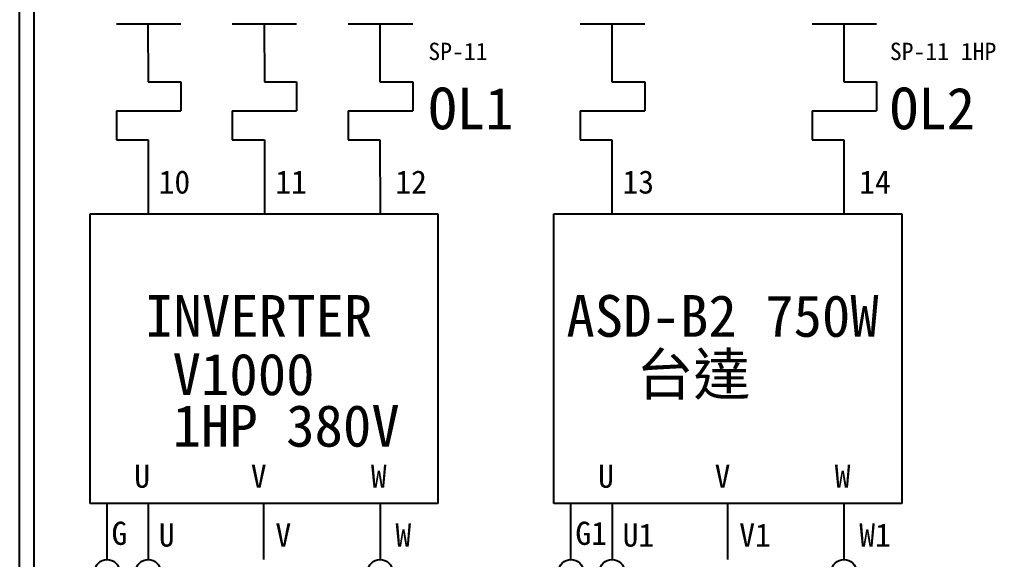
# Model space of a CAD drawing. Extents: x 10 to 297, y 3 to 207.
# Drawn here: x 10 to 94.2, y 57.4 to 103.9 of the extents above; entities that cross this region are included whole.
import ezdxf

# ---------------------------------------------------------------- set-up
doc = ezdxf.new("R2010")
doc.units = 0
doc.layers.get('0').update_dxf_attribs({"linetype": 'CONTINUOUS'})
doc.layers.add('圖框層', color=7, linetype='CONTINUOUS')
doc.layers.add('標尺寸層', color=3, linetype='CONTINUOUS')
doc.styles.add('STSL', font='KAIU.TTF')

msp = doc.modelspace()

# ---------------------------------------------------------------- linework, layer by layer
for p, q in [((41.08, 103.569), (41.081, 98.576)), ((81.08, 103.569), (81.081, 98.576)), ((41.096, 62.186), (41.098, 57.361)), ((81.096, 62.186), (81.098, 57.361))]:
    msp.add_line(p, q)
for centre in [(17.557, 56.29), (21.098, 56.29), (41.098, 56.29), (57.557, 56.29), (61.098, 56.29), (81.098, 56.29)]:
    msp.add_circle(centre, 1.071)
at = {"layer": '圖框層', "color": 7}
for p, q in [((10, 3), (10, 206.969)), ((11.25, 4.25), (11.25, 205.719))]:
    msp.add_line(p, q, dxfattribs=at)
at = {"layer": '標尺寸層', "color": 7}
for p, q in [((18.351, 103.569), (23.919, 103.569)), ((21.08, 103.569), (21.081, 98.569)), ((28.327, 103.572), (33.895, 103.572)), ((31.112, 103.572), (31.114, 98.572)), ((38.351, 103.569), (43.919, 103.569)), ((58.351, 103.569), (63.919, 103.569)), ((61.08, 103.569), (61.081, 98.569)), ((78.351, 103.569), (83.919, 103.569)), ((21.081, 98.569), (23.919, 98.569)), ((23.919, 98.569), (23.919, 96.069)), ((31.114, 98.572), (33.895, 98.572)), ((33.895, 98.572), (33.895, 96.072)), ((41.081, 98.576), (43.919, 98.576)), ((43.919, 98.576), (43.919, 96.076)), ((61.081, 98.569), (63.919, 98.569)), ((63.919, 98.569), (63.919, 96.069)), ((81.081, 98.576), (83.919, 98.576)), ((83.919, 98.576), (83.919, 96.076)), ((18.351, 96.069), (23.919, 96.069)), ((18.351, 96.069), (18.351, 93.569)), ((28.327, 96.072), (33.895, 96.072)), ((28.327, 96.072), (28.327, 93.572)), ((38.351, 96.076), (43.919, 96.076)), ((38.351, 96.076), (38.351, 93.576)), ((58.351, 96.069), (63.919, 96.069)), ((58.351, 96.069), (58.351, 93.569)), ((78.351, 96.076), (83.919, 96.076)), ((78.351, 96.076), (78.351, 93.576)), ((18.351, 93.569), (21.083, 93.569)), ((21.083, 93.569), (21.086, 87.181)), ((28.327, 93.572), (31.116, 93.572)), ((31.116, 93.572), (31.121, 87.184)), ((38.351, 93.576), (41.083, 93.576)), ((41.083, 93.576), (41.088, 87.188)), ((58.351, 93.569), (61.083, 93.569)), ((61.083, 93.569), (61.086, 87.181)), ((78.351, 93.576), (81.083, 93.576)), ((81.083, 93.576), (81.088, 87.188)), ((16.092, 87.179), (41.083, 87.188)), ((16.092, 62.179), (16.092, 87.179)), ((41.083, 87.188), (46.083, 87.188)), ((46.083, 87.188), (46.083, 62.188)), ((56.092, 87.179), (81.083, 87.188)), ((56.092, 62.179), (56.092, 87.179)), ((81.083, 87.188), (86.083, 87.188)), ((86.083, 87.188), (86.083, 62.188)), ((21.092, 62.179), (16.092, 62.179)), ((17.557, 57.361), (17.557, 62.179)), ((46.083, 62.188), (21.092, 62.179)), ((21.096, 62.179), (21.098, 57.361)), ((31.083, 57.357), (31.081, 62.183)), ((61.092, 62.179), (56.092, 62.179)), ((57.557, 57.361), (57.557, 62.179)), ((86.083, 62.188), (61.092, 62.179)), ((61.096, 62.179), (61.098, 57.361)), ((71.083, 57.357), (71.081, 62.183))]:
    msp.add_line(p, q, dxfattribs=at)

# ---------------------------------------------------------------- texts
at = {"layer": '圖框層', "color": 4, "style": 'STSL'}
for s, height, p in [('SP-11', 1.5, (45.258, 100.444)), ('SP-11 1HP', 1.5, (85.056, 100.444)), ('OL1', 3.6, (45.258, 94.473)), ('OL2', 3.6, (85.056, 94.473)), ('10', 2, (21.999, 88.928)), ('12', 2, (42.407, 88.928)), ('13', 2, (61.999, 88.928)), ('11', 2, (32.055, 88.928)), ('14', 2, (82.407, 88.928)), ('INVERTER', 3.6, (20.828, 76.571)), ('ASD-B2 750W', 3.6, (57.159, 76.571)), ('V1000', 3.6, (23.199, 71.537)), ('台達', 3.6, (63.199, 71.537)), ('1HP 380V', 3.6, (23.199, 67.095)), ('U', 2, (19.893, 63.548)), ('V', 2, (29.949, 63.548)), ('W', 2, (40.301, 63.548)), ('U', 2, (59.893, 63.548)), ('V', 2, (69.949, 63.548)), ('W', 2, (80.301, 63.548)), ('G', 2, (17.938, 58.621)), ('G1', 2, (57.938, 58.621)), ('U', 2, (22.012, 58.468)), ('V', 2, (32.068, 58.468)), ('W', 2, (42.42, 58.468)), ('U1', 2, (62.012, 58.468)), ('V1', 2, (72.068, 58.468)), ('W1', 2, (82.42, 58.468))]:
    msp.add_text(s, height=height, dxfattribs=at).set_placement(p)

doc.saveas('drawing.dxf')
